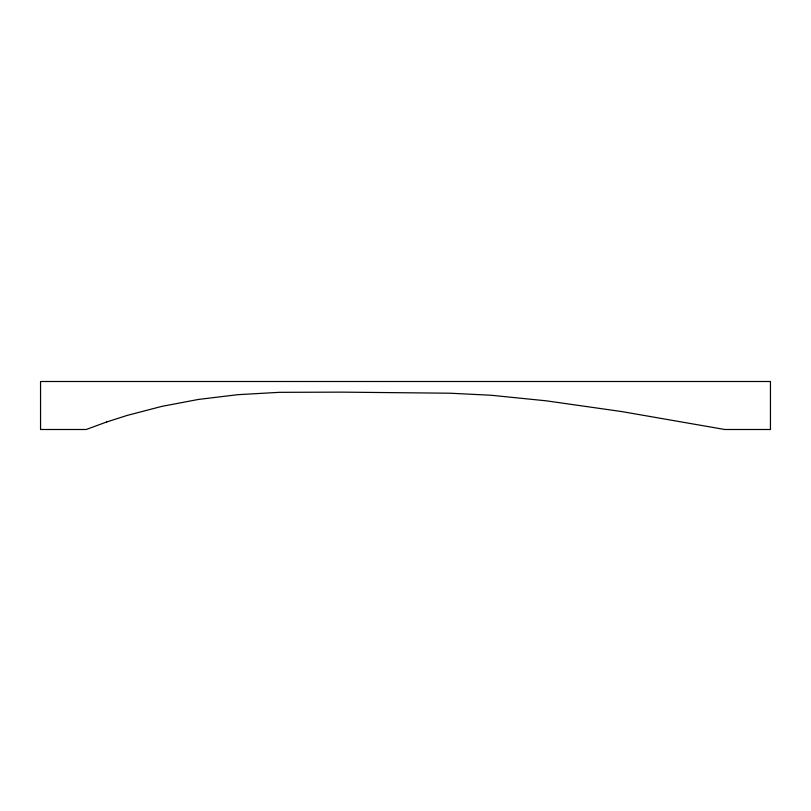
<?xml version="1.0" encoding="UTF-8"?>
<svg xmlns="http://www.w3.org/2000/svg" width="811" height="811" viewBox="0 0 811 811"><rect width="100%" height="100%" fill="white"/><g stroke="black" fill="none" stroke-linecap="round" stroke-linejoin="round"><path stroke-width="1.22" d="M106.788 421.943L86.179 429.495L40.55 429.495L40.55 381.505L770.45 381.505L770.45 429.495L724.821 429.495L621.895 411.593L546.3 400.827L491 395.241L449.892 393.213L342.181 392.139L279.379 392.331L237.826 394.683L198.381 399.448L161.815 406.382L127.023 415.465L106.788 421.943"/></g></svg>
